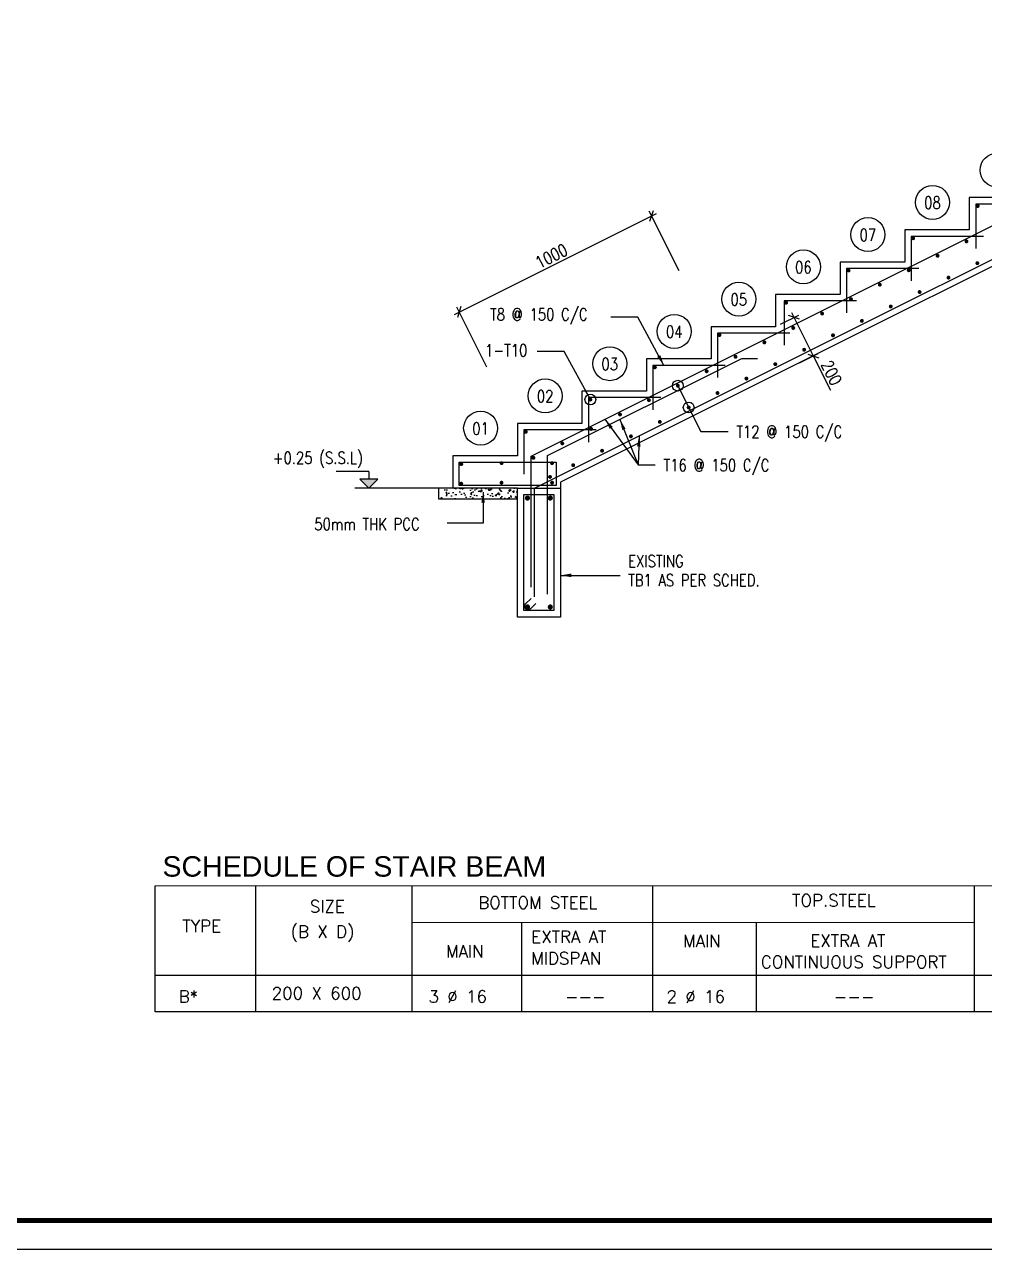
# Model space of a CAD drawing. Header units: metres. Extents: x 503482 to 1007323, y 2781056 to 5562345.
# Drawn here: x 503959.82 to 503973.2, y 2781079.51 to 2781096.59 of the extents above; entities that cross this region are included whole.
import ezdxf

# ---------------------------------------------------------------- set-up
doc = ezdxf.new("R2010")
doc.units = ezdxf.units.M
doc.header["$LTSCALE"] = 10
doc.header["$MEASUREMENT"] = 0
doc.header["$PDMODE"] = 3
doc.layers.get('0').update_dxf_attribs({"linetype": 'CONTINUOUS'})
doc.layers.get('DEFPOINTS').update_dxf_attribs({"linetype": 'CONTINUOUS'})
for name, color, linetype in [('1-LVL', 3, 'CONTINUOUS'), ('3-REINFORCEMENT', 4, 'CONTINUOUS'), ('DIM-IN', 4, 'CONTINUOUS'), ('G-HATCH-COL-WALL', 171, 'CONTINUOUS'), ('G-LEADER', 1, 'CONTINUOUS'), ('G-LVL', 3, 'CONTINUOUS'), ('G-TEXT', 3, 'CONTINUOUS'), ('M.TITLE BLOCK', 7, 'CONTINUOUS'), ('S-COL-NAME', 4, 'CONTINUOUS'), ('S-DIM', 1, 'CONTINUOUS'), ('S-REINFORCEMENT', 4, 'CONTINUOUS'), ('S-SECTIONS', 2, 'CONTINUOUS'), ('SH', 3, 'CONTINUOUS')]:
    doc.layers.add(name, color=color, linetype=linetype)
doc.layers.add('S-TIE BEAM', color=3, linetype='CONTINUOUS', lineweight=25)
doc.layers.add('TEXT', color=254, linetype='CONTINUOUS', lineweight=13)
doc.styles.add('ISOCP3', font='impact.ttf', dxfattribs={"height": 1000})
doc.styles.add('ROMANS', font='ROMANS.SHX', dxfattribs={"width": 0.8, "height": 0.25})
doc.styles.add('TT', font='swissek.ttf')
doc.dimstyles.new('DIM-25', dxfattribs={"dimscale": 0.25, "dimtxt": 225, "dimasz": 150, "dimexe": 100, "dimexo": 100, "dimgap": 50, "dimtad": 1, "dimdec": 1, "dimzin": 9, "dimdsep": 46, "dimtxsty": 'ROMANS', "dimblk1": 'OBLIQUE', "dimblk2": 'OBLIQUE', "dimsah": 1, "dimcen": 100, "dimdle": 100, "dimclrd": 256, "dimclre": 256, "dimclrt": 3, "dimadec": 0, "dimazin": 0, "dimtfac": 1, "dimtdec": 1, "dimtofl": 0, "dimtmove": 2, "dimatfit": 3, "dimldrblk": 'OBLIQUE', "dimfxl": 1, "dimtolj": 1, "dimtzin": 0, "dimlwd": -1, "dimlwe": -1, "dimarcsym": 0})
doc.dimstyles.new('DOTBLANKED-25', dxfattribs={"dimscale": 0.25, "dimtxt": 225, "dimasz": 200, "dimexe": 100, "dimexo": 100, "dimgap": 50, "dimtad": 1, "dimdec": 0, "dimzin": 0, "dimdsep": 46, "dimtxsty": 'ROMANS', "dimblk1": 'DOTBLANK', "dimblk2": 'DOTBLANK', "dimsah": 1, "dimcen": 100, "dimdle": 100, "dimclrd": 256, "dimclre": 256, "dimclrt": 3, "dimadec": 0, "dimazin": 0, "dimtfac": 1, "dimtdec": 0, "dimtofl": 0, "dimtmove": 2, "dimatfit": 3, "dimldrblk": 'DOTBLANK', "dimfxl": 1, "dimtolj": 1, "dimtzin": 0, "dimlwd": -1, "dimlwe": -1, "dimarcsym": 0})
doc.dimstyles.new('LEADER-25', dxfattribs={"dimscale": 0.25, "dimtxt": 225, "dimasz": 200, "dimexe": 100, "dimexo": 100, "dimgap": 50, "dimtad": 1, "dimdec": 0, "dimzin": 0, "dimdsep": 46, "dimtxsty": 'ROMANS', "dimcen": 100, "dimdle": 100, "dimclrd": 256, "dimclre": 256, "dimclrt": 3, "dimadec": 0, "dimazin": 0, "dimtfac": 1, "dimtdec": 0, "dimtofl": 0, "dimtmove": 2, "dimatfit": 3, "dimfxl": 1, "dimtolj": 1, "dimtzin": 0, "dimlwd": -1, "dimlwe": -1, "dimarcsym": 0})

# ---------------------------------------------------------------- blocks, each defined once
blk = doc.blocks.new('FIN-LVL')
at = {"layer": '1-LVL'}
for q in [(256.3019810753758, 166.9299764830575), (862.6801636914024, 308.5177141700115)]:
    blk.add_line((256.3019810753758, 308.5177141700115), q, dxfattribs=at)
at = {"layer": '1-LVL', "color": 1}
blk.add_line((0, 0), (512.6039621507516, 0), dxfattribs=at)
at = {"layer": '1-LVL'}
blk.add_lwpolyline([(256.3019810753758, 0), (90.8072342426749, 166.9299764830575), (421.7967279080767, 166.9299764830575)], close=True, dxfattribs=at)
blk.add_solid([(90.8072342426749, 166.9299764830575), (421.7967279080767, 166.9299764830575), (256.3019810753758, 0), (421.7967279080767, 166.9299764830575)], dxfattribs=at)
at = {"layer": '1-LVL', "color": 2, "style": 'ISOCP3'}
blk.add_attdef('FL-LVL', (257.1506114175863, 395.9818125914899), '', height=200, dxfattribs=at)
blk = doc.blocks.new('_Oblique')
at = {"color": 0, "linetype": 'ByBlock', "lineweight": -2}
blk.add_line((-0.5, -0.5), (0.5, 0.5), dxfattribs=at)
blk = doc.blocks.new('*D996')
at = {"layer": 'DEFPOINTS', "color": 0, "transparency": 16777216}
for p in [(540564.4390067654, 224626.0571554077), (540653.8817258654, 224447.1717172077), (540739.5991903206, 224490.0304494353)]:
    blk.add_point(p, dxfattribs=at)
at = {"layer": 'S-DIM', "transparency": 16777216}
for p, q in [((540586.7996865404, 224637.2374952952), (540672.5171509956, 224680.0962275229)), ((540638.976131333, 224691.2765674103), (540739.5991903206, 224490.0304494353)), ((540676.2424056404, 224458.3520570952), (540761.9598700956, 224501.2107893229)), ((540739.5991903206, 224490.0304494353), (540819.2990418044, 224330.6307464679))]:
    blk.add_line(p, q, dxfattribs=at)
at = {"layer": 'S-DIM', "transparency": 16777216, "xscale": 37.5, "yscale": 37.5, "zscale": 37.5}
for p, rotation in [((540650.1564712205, 224668.9158876353), 116.5650511770929), ((540739.5991903206, 224490.0304494353), 296.5650511770929)]:
    blk.add_blockref('_Oblique', p, dxfattribs=dict(at, rotation=rotation))
at = {"layer": 'S-DIM', "color": 3, "transparency": 16777216, "insert": (540824.1704756125, 224411.7281404377), "char_height": 56.25, "attachment_point": 5, "rotation": 296.5650511770929, "style": 'ROMANS'}
blk.add_mtext('\\A1;200', dxfattribs=at)
blk = doc.blocks.new('_DOTBLANK')
at = {"color": 0, "linetype": 'ByBlock'}
blk.add_line((-0.5, 0), (-1, 0), dxfattribs=at)
blk.add_circle((0, 0), 0.5, dxfattribs=at)
blk = doc.blocks.new('*D999')
at = {"layer": 'DEFPOINTS', "color": 0, "transparency": 16777216}
for p in [(539988.2182509716, 225141.4367779481), (540127.3689978248, 224863.1352842417), (539232.9418068249, 224415.9216887418)]:
    blk.add_point(p, dxfattribs=at)
at = {"layer": 'S-DIM', "transparency": 16777216}
for p, q in [((539071.4303801968, 224683.0428425607), (540010.5789307466, 225152.6171178356)), ((540116.1886579373, 224885.4959640167), (539977.0379110841, 225163.7974577231)), ((539221.7614669375, 224438.2823685168), (539082.6107200843, 224716.5838622232))]:
    blk.add_line(p, q, dxfattribs=at)
at = {"layer": 'S-DIM', "transparency": 16777216, "xscale": 37.5, "yscale": 37.5, "zscale": 37.5}
for p, rotation in [((539988.2182509716, 225141.4367779481), 26.56505117707649), ((539093.7910599718, 224694.2231824482), 206.5650511770765)]:
    blk.add_blockref('_Oblique', p, dxfattribs=dict(at, rotation=rotation))
at = {"layer": 'S-DIM', "color": 3, "transparency": 16777216, "insert": (539522.8366031545, 224954.1660848325), "char_height": 56.25, "attachment_point": 5, "rotation": 26.565051177076494, "style": 'ROMANS'}
blk.add_mtext('\\A1;1000', dxfattribs=at)
blk = doc.blocks.new('A$C6fbebc54')
at = {"layer": 'S-COL-NAME'}
h = blk.add_hatch(dxfattribs=at)
h.set_pattern_fill('AR-CONC', color=252, scale=8)
h.set_pattern_definition([(49.99999999999999, (-207628.0214962077, -86943.23920688126), (57.38081460806028, -5.020170798607609), [6, -66]), (355, (-207628.0214962077, -86943.23920688126), (-11.10010668904, 60.17537069600095), [4.8, -52.8]), (100.45144446, (-207623.2397617276, -86943.65755440132), (46.28070773816896, 55.15519927749035), [5.099215359999985, -56.09136895999988]), (46.18420000000002, (-207628.0214962077, -86927.23920688126), (85.37930645372579, -13.24154246344612), [8.99999999999997, -98.99999999999976]), (96.63563549, (-207620.9065566077, -86928.34267144126), (74.77295565393827, 77.92948806196404), [7.64882736, -84.13710079999998]), (351.1841639899999, (-207628.0214962077, -86927.23920688126), (74.77295560438185, 77.92948802159921), [7.2, -79.20000008]), (21, (-207620.0214962077, -86931.23920688126), (47.75256416947693, -32.20951125322711), [6, -66]), (326.0000000000001, (-207620.0214962077, -86931.23920688126), (19.46522655372654, 58.01200360374824), [4.8, -52.8]), (71.45144474, (-207616.0421158877, -86933.9233328012), (67.21779013839769, 25.80249222450831), [5.099215200000001, -56.09136896]), (37.50000000000001, (-207628.0214962077, -86943.23920688126), (0.9727884253832535, 26.63150830650492), [0, -52.16, 0, -53.6, 0, -53]), (7.499999999999999, (-207628.0214962077, -86943.23920688126), (21.04556299537189, 31.55293695058882), [0, -30.56, 0, -50.96, 0, -20.2]), (327.5, (-207645.8614962077, -86943.23920688126), (42.70579489379272, -1.80438973875038), [0, -20, 0, -62.4, 0, -82.8]), (317.5, (-207653.8614962077, -86943.23920688126), (46.6548935473909, 8.008398586585418), [0, -26, 0, -41.44, 0, -58.8])])
h.paths.add_polyline_path([(1153.086769711226, 770.6058963495307), (1153.086769711226, 720.6058963495307), (1520.016488434281, 720.6058963495307), (1520.016488434281, 770.6058963495307)])
at = {"layer": '3-REINFORCEMENT'}
blk.add_lwpolyline([(1606.534700729884, 233.539776378544), (1581.576936139492, 208.8974616627675, -0.4125118347308461), (1558.375458526891, 208.9775767521933, -0.4159173401781339), (1558.45604072907, 232.3143310367595), (1583.310382532189, 256.854530162178)], format="xyb", dxfattribs=at)
at = {"layer": 'DIM-IN', "color": 252}
blk.add_line((1520.016488434281, 770.6058963495307), (771.4339745668694, 770.6058963495307), dxfattribs=at)
at = {"layer": 'DIM-IN', "color": 1}
for points in [[(5520.016488434281, 2520.605896349531), (5167.230083934264, 2520.605896349531), (1720.016488434281, 796.9990985995391), (1720.016488434281, 770.6058963495307)], [(3920.016488434281, 2120.605896349531), (3620.016488434281, 2120.605896349531), (3620.016488434281, 1970.605896349531), (3320.016488434281, 1970.605896349531), (3320.016488434281, 1820.605896349531), (3020.016488434281, 1820.605896349531), (3020.016488434281, 1670.605896349531), (2720.016488434281, 1670.605896349531), (2720.016488434281, 1520.605896349531), (2420.016488434281, 1520.605896349531), (2420.016488434281, 1370.605896349531), (2120.016488434281, 1370.605896349531), (2120.016488434281, 1220.605896349531), (1820.016488434281, 1220.605896349531), (1820.016488434281, 1070.605896349531), (1520.016488434281, 1070.605896349531), (1520.016488434281, 920.6058963495307), (1220.016488434281, 920.6058963495307), (1220.016488434281, 770.6058963495307)]]:
    blk.add_lwpolyline(points, dxfattribs=at)
at = {"layer": 'DIM-IN', "color": 252}
for centre in [(3749.366176159121, 2248.573224002495), (3449.366176159121, 2098.573224002495), (3149.366176159121, 1948.573224002495), (2849.366176159121, 1798.573224002495), (2549.366176159121, 1648.573224002495), (2249.366176159121, 1498.573224002495), (1949.366176159121, 1348.573224002495), (1649.366176159121, 1198.573224002495), (1349.366176159121, 1048.573224002495)]:
    blk.add_circle(centre, 79.01017001633346, dxfattribs=at)
at = {"layer": 'S-COL-NAME'}
blk.add_line((2563.34203493793, 1373.096382521442), (2636.046504511964, 1373.096382521442), dxfattribs=at)
for points in [[(1584.180949680507, 310.3388478087727), (1584.180949680507, 919.1471073101275), (5127.098527759779, 2690.605896349531), (5704.108929150738, 2690.605896349531), (5704.108929150738, 2579.118309588404)], [(1599.485732845962, 264.1842668803874), (1599.485732845962, 770.6058963495307), (5374.862973666051, 2657.96336087794), (5694.381122817751, 2657.96336087794)], [(1659.270420335233, 277.080973586766), (1659.270420335233, 921.0605752201518), (2563.34203493793, 1373.096382521442)], [(1584.180949680507, 348.1926450135652), (1584.180949680507, 919.1471073101275)], [(1584.180949680507, 310.3388478087727), (1584.180949680507, 919.1471073101275)]]:
    blk.add_lwpolyline(points, dxfattribs=at)
at = {"layer": 'S-COL-NAME', "color": 2}
for points in [[(3986.232451402582, 2090.605896349531), (3650.016488434281, 2090.605896349531), (3650.016488434281, 1884.251778183738)], [(3686.232451402582, 1940.605896349531), (3350.016488434281, 1940.605896349531), (3350.016488434281, 1734.251778183738)], [(3386.232451402582, 1790.605896349531), (3050.016488434281, 1790.605896349531), (3050.016488434281, 1584.251778183738)], [(3095.725385640282, 1640.605896349531), (2759.509422671981, 1640.605896349531), (2759.509422671981, 1434.251778183738)], [(2786.232451402582, 1490.605896349531), (2450.016488434281, 1490.605896349531), (2450.016488434281, 1284.251778183738)], [(2486.232451402582, 1340.605896349531), (2150.016488434281, 1340.605896349531), (2150.016488434281, 1134.251778183738)], [(2186.232451402582, 1190.605896349531), (1850.016488434281, 1190.605896349531), (1850.016488434281, 984.2517781837378)], [(1886.232451402582, 1040.605896349531), (1550.016488434281, 1040.605896349531), (1550.016488434281, 834.2517781837378)]]:
    blk.add_lwpolyline(points, dxfattribs=at)
blk.add_lwpolyline([(1250.016488434281, 890.6058963495307), (1700.706487180665, 890.6058963495307), (1700.706487180665, 781.7719466353301), (1250.016488434281, 781.7719466353301)], close=True, dxfattribs=at)
at = {"layer": 'S-COL-NAME', "color": 8}
blk.add_lwpolyline([(1520.016488434281, 770.6058963495307), (1153.086769711226, 770.6058963495307), (1153.086769711226, 720.6058963495307), (1520.016488434281, 720.6058963495307)], close=True, dxfattribs=at)
at = {"layer": 'S-COL-NAME'}
blk.add_lwpolyline([(1550.016488434281, 740.6058963495307), (1690.016488434281, 740.6058963495307), (1690.016488434281, 200.6058963495307), (1550.016488434281, 200.6058963495307)], close=True, dxfattribs=at)
at = {"layer": 'S-REINFORCEMENT'}
for points, const_width in [([(3659.254307062947, 2086.217493321281, -1), (3659.254307062947, 2077.142493321211, -1)], 8.925), ([(3359.254307062947, 1936.217493321281, -1), (3359.254307062947, 1927.142493321211, -1)], 8.925), ([(3607.125210756552, 1921.611925504869, -1), (3607.125210756552, 1912.536925504799, -1)], 8.925), ([(3472.961132106371, 1854.529886180186, -1), (3472.961132106371, 1845.454886180116, -1)], 8.925), ([(3657.738951964071, 1820.384443089715, -1), (3657.738951964071, 1811.309443089645, -1)], 8.925), ([(3059.254307062947, 1786.217493321281, -1), (3059.254307062947, 1777.142493321211, -1)], 8.925), ([(3338.797053456306, 1787.44784685527, -1), (3338.797053456306, 1778.3728468552, -1)], 8.925), ([(3204.632974806242, 1720.365807530237, -1), (3204.632974806242, 1711.290807530168, -1)], 8.925), ([(3523.57487331389, 1753.302403765032, -1), (3523.57487331389, 1744.227403764962, -1)], 8.925), ([(3070.468896156643, 1653.283768204739, -1), (3070.468896156643, 1644.208768204669, -1)], 8.925), ([(3389.410794663825, 1686.220364440116, -1), (3389.410794663825, 1677.145364440046, -1)], 8.925), ([(2768.747241300647, 1636.217493321281, -1), (2768.747241300647, 1627.142493321211, -1)], 8.925), ([(3255.24671601376, 1619.138325115084, -1), (3255.24671601376, 1610.063325115014, -1)], 8.925), ([(2936.304817506461, 1586.20172887994, -1), (2936.304817506461, 1577.12672887987, -1)], 8.925), ([(3121.082637364161, 1552.056285789586, -1), (3121.082637364161, 1542.981285789516, -1)], 8.925), ([(2459.254307062947, 1486.217493321281, -1), (2459.254307062947, 1477.142493321211, -1)], 8.925), ([(2802.140738856513, 1519.119689554907, -1), (2802.140738856513, 1510.044689554838, -1)], 8.925), ([(2986.91855871398, 1484.974246464786, -1), (2986.91855871398, 1475.899246464716, -1)], 8.925), ([(2667.976660206448, 1452.037650229991, -1), (2667.976660206448, 1442.962650229922, -1)], 8.925), ([(2533.812581556384, 1384.955610904959, -1), (2533.812581556384, 1375.880610904889, -1)], 8.925), ([(2852.754480064032, 1417.892207139754, -1), (2852.754480064032, 1408.817207139684, -1)], 8.925), ([(2159.254307062947, 1336.217493321281, -1), (2159.254307062947, 1327.142493321211, -1)], 8.925), ([(2399.648502906319, 1317.873571580043, -1), (2399.648502906319, 1308.798571579973, -1)], 8.925), ([(2718.590401413967, 1350.810167814838, -1), (2718.590401413967, 1341.735167814768, -1)], 8.925), ([(2265.484424256138, 1250.791532255244, -1), (2265.484424256138, 1241.716532255174, -1)], 8.925), ([(2584.426322763902, 1283.728128489805, -1), (2584.426322763902, 1274.653128489736, -1)], 8.925), ([(2450.262244113837, 1216.646089164889, -1), (2450.262244113837, 1207.57108916482, -1)], 8.925), ([(1859.254307062947, 1186.217493321281, -1), (1859.254307062947, 1177.142493321211, -1)], 8.925), ([(2131.320345606189, 1183.709492930211, -1), (2131.320345606189, 1174.634492930141, -1)], 8.925), ([(2316.098165463656, 1149.56404984009, -1), (2316.098165463656, 1140.48904984002, -1)], 8.925), ([(1997.156266956124, 1116.627453605295, -1), (1997.156266956124, 1107.552453605225, -1)], 8.925), ([(2181.934086813708, 1082.482010515057, -1), (2181.934086813708, 1073.407010514988, -1)], 8.925), ([(1559.254307062947, 1036.217493321281, -1), (1559.254307062947, 1027.142493321211, -1)], 8.925), ([(1862.99218830606, 1049.545414280263, -1), (1862.99218830606, 1040.470414280193, -1)], 8.925), ([(1728.828109655995, 982.4633749553468, -1), (1728.828109655995, 973.388374955277, -1)], 8.925), ([(2047.770008163643, 1015.399971190142, -1), (2047.770008163643, 1006.324971190072, -1)], 8.925), ([(1594.66403100593, 915.3813356304308, -1), (1594.66403100593, 906.306335630361, -1)], 8.925), ([(1913.605929513578, 948.3179318651091, -1), (1913.605929513578, 939.2429318650393, -1)], 8.925), ([(1259.254307062947, 886.2174933212809, -1), (1259.254307062947, 877.1424933212111, -1)], 8.925), ([(1446.53876971174, 890.780772860744, -1), (1446.53876971174, 881.7057728606742, -1)], 8.925), ([(1681.168499453925, 890.780772860744, -1), (1681.168499453925, 881.7057728606742, -1)], 8.925), ([(1779.441850863514, 881.2358925401932, -1), (1779.441850863514, 872.1608925401233, -1)], 8.925), ([(1259.254307062947, 786.1603496635798, 1), (1259.254307062947, 795.2353496636497, 1)], 8.925), ([(1446.53876971174, 790.723629203043, 1), (1446.53876971174, 799.7986292031128, 1)], 8.925), ([(1671.661971849273, 826.6211634782376, -1), (1671.661971849273, 817.5461634781677, -1)], 8.925), ([(1681.168499453925, 790.723629203043, 1), (1681.168499453925, 799.7986292031128, 1)], 8.925), ([(1566.913462606259, 729.74580263393, -1), (1566.913462606259, 717.6458026338369, -1)], 11.9), ([(1672.971427751007, 729.8962429959793, 1), (1672.971427751007, 717.7962429958861, 1)], 11.9), ([(1566.913462606259, 211.4659900651313, 1), (1566.913462606259, 223.5659900652245, 1)], 11.9), ([(1672.971427751007, 211.3155497030821, -1), (1672.971427751007, 223.4155497031752, -1)], 11.9)]:
    blk.add_lwpolyline(points, format="xyb", close=True, dxfattribs=dict(at, const_width=const_width))
at = {"layer": 'S-SECTIONS'}
blk.add_lwpolyline([(1520.016488434281, 770.6058963495307), (1720.016488434281, 770.6058963495307), (1720.016488434281, 170.6058963495307), (1520.016488434281, 170.6058963495307)], close=True, dxfattribs=at)
at = {"layer": 'G-LVL'}
ref = blk.add_blockref('FIN-LVL', (893.4529992695898, 770.6058963495307), dxfattribs=dict(at, xscale=-0.25, yscale=0.25, zscale=0.25))
ref.add_attrib('FL-LVL', '+0.25 (S.S.L)', (382.992385763675, 882.633476852905), dxfattribs={"layer": '0', "color": 2, "height": 56.25, "style": 'ROMANS', "width": 0.8})
at = {"layer": 'G-TEXT', "style": 'ROMANS', "width": 0.8}
for s, p in [('08', (3410.509073468158, 2068.888100424781, -3560.321792767063)), ('07', (3110.509073468158, 1918.888100424781, -3560.321792767063)), ('06', (2810.509073468158, 1768.888100424781, -3560.321792767063)), ('05', (2510.509073468158, 1618.888100424781, -3560.321792767063)), ('T8 @ 150 C/C', (1393.175034655724, 1549.432006100775)), ('04', (2210.509073468158, 1468.888100424781, -3560.321792767063)), ('1-T10', (1369.755424500443, 1382.402475739946)), ('03', (1910.509073468158, 1318.888100424781, -3560.321792767063)), ('02', (1610.509073468158, 1168.888100424781, -3560.321792767063)), ('01', (1310.509073468158, 1018.888100424781, -3560.321792767063)), ('T12 @ 150 C/C', (2537.780680384021, 1004.072368301102)), ('T16 @ 150 C/C', (2199.471541305771, 848.462611104711)), ('50mm THK PCC', (576.1942035172833, 574.5927630264778)), ('EXISTING', (2034.675030561048, 402.4318125210702)), ('TB1 AS PER SCHED.', (2034.675030561048, 313.5509191639721))]:
    blk.add_text(s, height=56.25, dxfattribs=at).set_placement(p)
at = {"layer": 'S-DIM'}
dim = blk.add_aligned_dim(p1=(1388.519288493786, 1310.47042968357), p2=(2282.946479493752, 1757.684025183524), distance=311.1505290836099, dimstyle='DIM-25', override={"dimtmove": 0}, dxfattribs=at)
dim.commit()
dim.dimension.update_dxf_attribs({"geometry": '*D999', "text_midpoint": (1678.414084823453, 1848.71482577431), "insert": (-537844.4225183311, -223105.4512590582)})
dim = blk.add_linear_dim(base=(2895.176671989495, 1384.579190377146), p1=(2720.016488434281, 1520.605896349531), p2=(2809.459207534324, 1341.720458149561), angle=296.5650511770928, dimstyle='DIM-25', override={"dimtmove": 0}, dxfattribs=at)
dim.commit()
dim.dimension.update_dxf_attribs({"geometry": '*D996', "text_midpoint": (2943.411852647085, 1288.108829062257), "dimtype": 129, "insert": (-537844.4225183311, -223105.4512590582)})
at = {"layer": 'G-LEADER'}
for points, dimstyle in [([(2200.920301397331, 1340.605896349531), (2079.17884236481, 1564.76699526445), (1953.933116758242, 1564.76699526445)], 'LEADER-25'), ([(1859.254307063064, 1181.679993321188), (1737.512848030543, 1405.841092236107), (1612.267122423975, 1405.841092236107)], 'DOTBLANKED-25'), ([(2265.484424256254, 1246.25403225515), (2372.034962142119, 1033.152956483536), (2499.223418698297, 1033.152956483536)], 'DOTBLANKED-25'), ([(2316.098165463656, 1145.026549840113), (2372.034962142119, 1033.152956483536)], 'DOTBLANKED-25'), ([(1927.175285178004, 1090.644275058759), (2080.867366852239, 877.5431992871454), (2160.914279620047, 877.5431992871454)], 'LEADER-25'), ([(1996.628205087502, 1089.739467596286), (2080.867366852239, 877.5431992871454)], 'LEADER-25'), ([(2086.102297207806, 1013.583022648818), (2080.867366852239, 877.5431992871454)], 'LEADER-25'), ([(1360.919847140089, 751.7232948408928), (1360.919847140089, 606.6749738950748), (1193.651835740544, 606.6749738950748)], 'LEADER-25'), ([(1720.016488434281, 364.4908076988067), (1997.609231329523, 364.4908076988067)], 'LEADER-25')]:
    blk.add_leader(points, dimstyle=dimstyle, dxfattribs=at)

msp = doc.modelspace()

# ---------------------------------------------------------------- linework, layer by layer
at = {"layer": 'G-HATCH-COL-WALL', "color": 4, "ltscale": 0.05}
msp.add_lwpolyline([(503961.6365359437, 2781084.581109979), (503983.0196689986, 2781084.584357492), (503983.0196667003, 2781082.824359101), (503961.6365336454, 2781082.824359101)], close=True, dxfattribs=at)
at = {"layer": 'M.TITLE BLOCK', "color": 253, "linetype": 'Continuous', "ltscale": 24}
msp.add_lwpolyline([(503946.4309397276, 2781113.678703704), (503996.0934139069, 2781113.678703704), (503996.0934139069, 2781079.507838436), (503946.4309397276, 2781079.507838436)], close=True, dxfattribs=at)
msp.add_lwpolyline([(503946.4309397276, 2781113.678703704), (503996.0934139069, 2781113.678703704), (503996.0934139069, 2781079.507838436), (503946.4309397276, 2781079.507838436)], close=True, dxfattribs=at)
at = {"layer": 'M.TITLE BLOCK', "color": 252, "const_width": 0.07048877539763106}
msp.add_lwpolyline([(503946.8349252644, 2781113.274718167), (503995.6894283701, 2781113.274718167), (503995.6894283701, 2781079.911823973), (503946.8349252644, 2781079.911823973)], close=True, dxfattribs=at)
msp.add_lwpolyline([(503946.8349252644, 2781113.274718167), (503995.6894283701, 2781113.274718167), (503995.6894283701, 2781079.911823973), (503946.8349252644, 2781079.911823973)], close=True, dxfattribs=at)
at = {"layer": 'SH'}
for p, q in [((503963.03443045, 2781084.58093063), (503963.034412595, 2781082.824359101)), ((503965.2182228146, 2781084.580889117), (503965.2182049723, 2781082.824359101)), ((503968.5737762993, 2781084.580582656), (503968.5737584775, 2781082.824359101)), ((503973.0566496616, 2781084.580541494), (503973.0566318402, 2781082.824359101)), ((503965.2182139216, 2781084.071227848), (503973.0566444893, 2781084.070854987)), ((503966.7434072774, 2781084.070945289), (503966.7434015402, 2781082.824359101)), ((503970.0171849658, 2781084.070979277), (503970.0171792283, 2781082.824359101)), ((503961.6365336454, 2781083.335190138), (503983.0196673674, 2781083.335190138))]:
    msp.add_line(p, q, dxfattribs=at)

# ---------------------------------------------------------------- block references
at = {"layer": 'S-TIE BEAM', "ltscale": 0.04, "xscale": 0.003, "yscale": 0.003, "zscale": 0.003}
msp.add_blockref('A$C6fbebc54', (503962.1275743475, 2781087.816880478), dxfattribs=at)

# ---------------------------------------------------------------- texts
at = {"layer": 'SH', "color": 2, "style": 'ROMANS'}
for s, p in [('SIZE', (503963.7935866226, 2781084.208259362)), ('BOTTOM STEEL', (503966.142403564, 2781084.260762655)), ('TOP.STEEL', (503970.5185207428, 2781084.291894159)), ('TYPE', (503962.0175259077, 2781083.934608534)), ('(B X D)', (503963.5260652526, 2781083.856230977)), ('EXTRA AT', (503966.8806406189, 2781083.784728615)), ('MAIN', (503968.9981945422, 2781083.725848403)), ('EXTRA AT ', (503970.7715347288, 2781083.72926611)), ('MAIN', (503965.6917238665, 2781083.580816852)), ('MIDSPAN', (503966.8806392375, 2781083.484580063)), ('CONTINUOUS SUPPORT', (503970.0821656343, 2781083.432915096)), ('B*', (503961.9655090792, 2781082.951501577)), ('200 X 600', (503963.2629456929, 2781082.996663615)), ('3 %%C 16', (503965.4478673041, 2781082.95053554)), ('---', (503967.3510751347, 2781082.949773592)), ('2 %%C 16', (503968.7677341735, 2781082.950248001)), ('---', (503971.0997677085, 2781082.949737015))]:
    msp.add_text(s, height=0.169887089890874, rotation=359.9990002552393, dxfattribs=at).set_placement(p)
at = {"layer": 'TEXT', "style": 'TT'}
msp.add_text('SCHEDULE OF STAIR BEAM', height=0.2848359570146213, dxfattribs=at).set_placement((503961.7391492408, 2781084.707985902))

doc.saveas('drawing.dxf')
